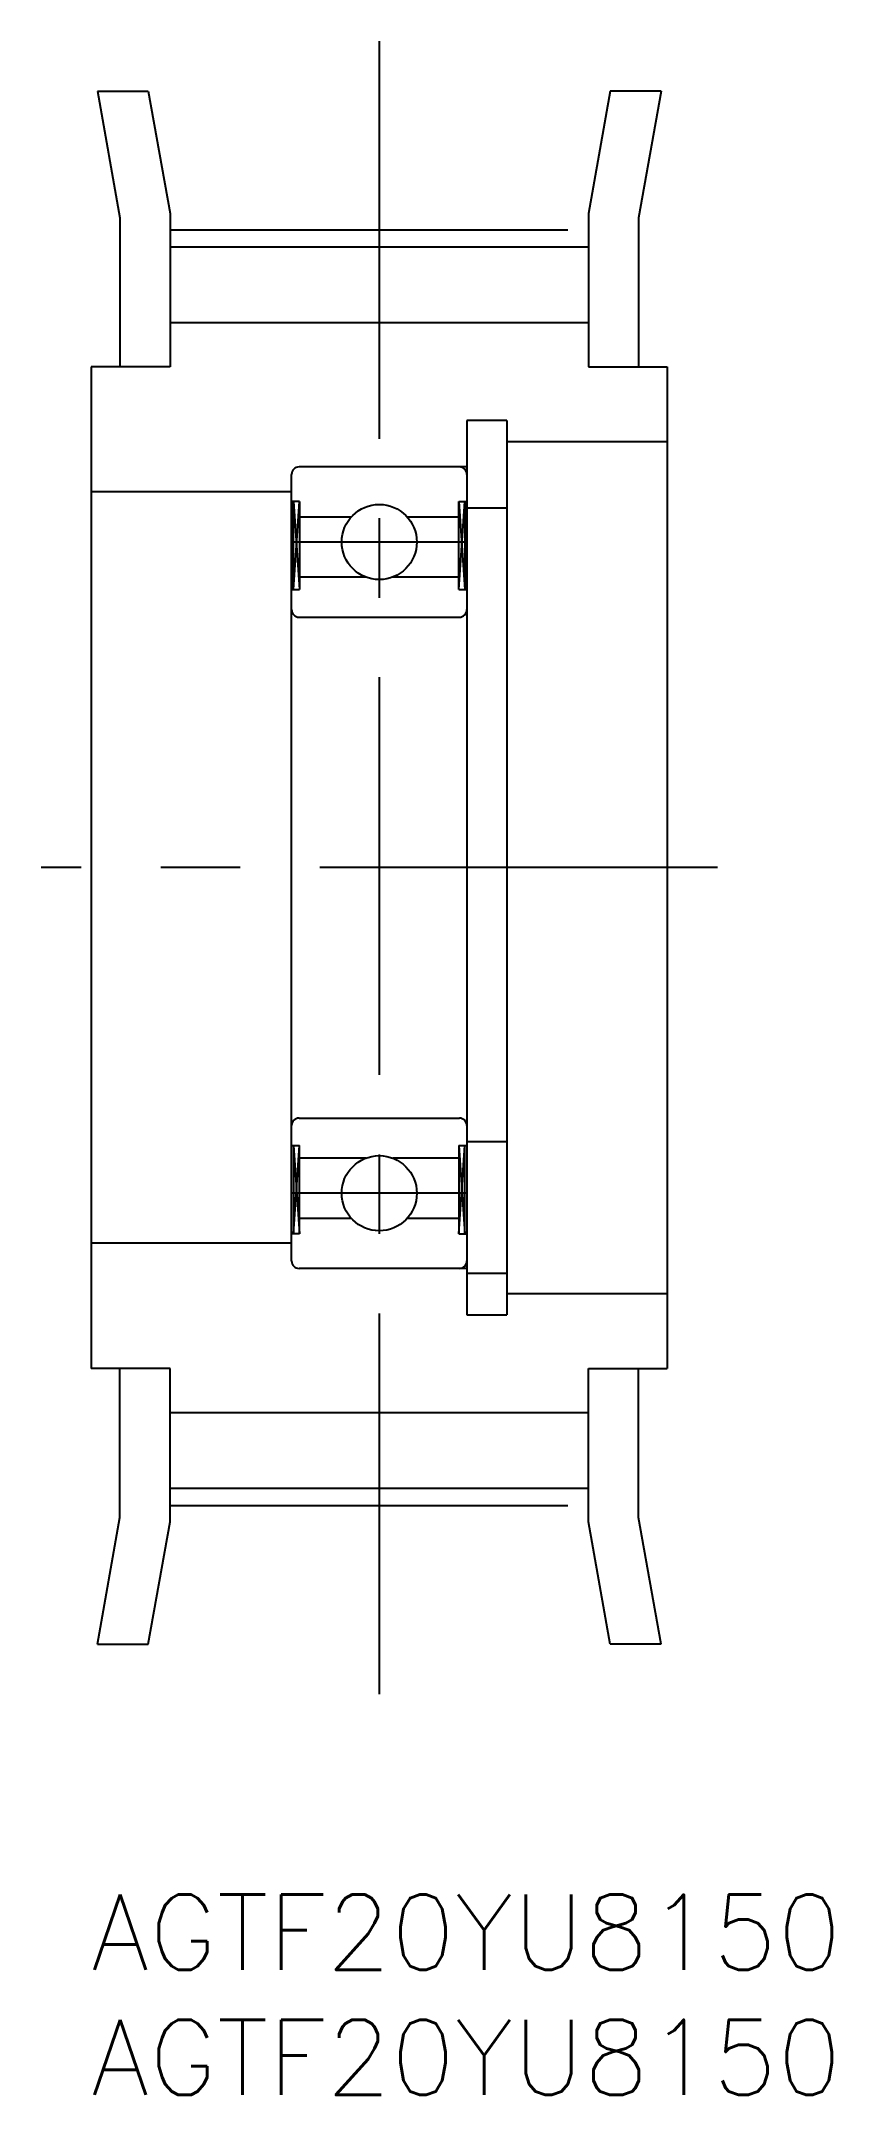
# Model space of a CAD drawing. Extents: x -2.2 to 29.3, y -8 to 74.
import ezdxf

# ---------------------------------------------------------------- set-up
doc = ezdxf.new("R2010")
doc.units = 0
doc.header["$LTSCALE"] = 0.5
doc.linetypes.add('CENTER', pattern=[50.8, 31.75, -6.35, 6.35, -6.35])
for name, color, linetype in [('MSM_CENTER', 1, 'CENTER'), ('MSM_CONTINUOUS', 7, 'CONTINUOUS'), ('MSM_NARROW', 5, 'CONTINUOUS'), ('MSM_PART_NUMBER', 7, 'CONTINUOUS')]:
    doc.layers.add(name, color=color, linetype=linetype)
doc.styles.get("Standard").update_dxf_attribs({"font": 'txt.shx', "height": 3, "bigfont": 'bigfont.shx'})

# ---------------------------------------------------------------- blocks, each defined once
blk = doc.blocks.new('*U3')
at = {"layer": 'MSM_PART_NUMBER'}
blk.add_text('AGTF20YU8150', height=3, dxfattribs=at).set_placement((-0.25, -3))
blk = doc.blocks.new('*U4')
at = {"layer": 'MSM_PART_NUMBER'}
blk.add_text('AGTF20YU8150', height=3, dxfattribs=at).set_placement((-0.25, -8))

msp = doc.modelspace()

# ---------------------------------------------------------------- linework, layer by layer
at = {"layer": 'MSM_CENTER'}
for p, q in [((11.25, 74), (11.25, 8)), ((2.9, 66.465), (19.6, 66.465)), ((14.75, 54), (7.75, 54)), ((24.75, 41), (-2.25, 41)), ((14.75, 28), (7.75, 28)), ((2.9, 15.535), (19.6, 15.535))]:
    msp.add_line(p, q, dxfattribs=at)
at = {"layer": 'MSM_CONTINUOUS'}
for p, q in [((0, 72), (0.9, 66.94)), ((0, 72), (2.03, 72)), ((2.03, 72), (2.9, 67.111)), ((20.469, 72), (19.6, 67.116)), ((22.5, 72), (20.469, 72)), ((22.5, 72), (21.6, 66.94)), ((0.9, 66.94), (0.9, 61)), ((2.9, 67.111), (2.9, 61)), ((19.6, 67.116), (19.6, 61)), ((21.6, 66.94), (21.6, 61)), ((2.9, 65.78), (19.6, 65.78)), ((2.9, 62.76), (19.6, 62.76)), ((-0.25, 61), (-0.25, 21)), ((2.9, 61), (-0.25, 61)), ((19.6, 61), (22.75, 61)), ((22.75, 61), (22.75, 21)), ((16.35, 58.85), (14.75, 58.85)), ((14.75, 58.85), (14.75, 23.15)), ((16.35, 58.85), (16.35, 23.15)), ((22.75, 58), (16.35, 58)), ((7.75, 25.3), (7.75, 56.7)), ((14.75, 57), (8.05, 57)), ((7.75, 56), (-0.25, 56)), ((8.072, 55.62), (7.75, 55.62)), ((7.831, 52.1), (7.831, 55.62)), ((8.072, 55.62), (8.072, 52.1)), ((8.072, 55), (10.132, 55)), ((12.368, 55), (14.428, 55)), ((14.428, 55.62), (14.75, 55.62)), ((14.428, 52.1), (14.428, 55.62)), ((14.669, 55.62), (14.669, 52.1)), ((16.35, 55.35), (14.75, 55.35)), ((10.711, 52.6), (8.072, 52.6)), ((14.428, 52.6), (11.789, 52.6)), ((7.75, 52.1), (8.072, 52.1)), ((14.428, 52.1), (14.75, 52.1)), ((8.05, 51), (14.45, 51)), ((8.05, 31), (14.45, 31)), ((7.75, 29.9), (8.072, 29.9)), ((7.831, 29.9), (7.831, 26.38)), ((8.072, 26.38), (8.072, 29.9)), ((14.428, 29.9), (14.428, 26.38)), ((14.428, 29.9), (14.75, 29.9)), ((14.669, 26.38), (14.669, 29.9)), ((16.35, 30.051), (14.75, 30.051)), ((10.711, 29.4), (8.072, 29.4)), ((14.428, 29.4), (11.789, 29.4)), ((8.072, 26.38), (7.75, 26.38)), ((8.072, 27), (10.132, 27)), ((12.368, 27), (14.428, 27)), ((14.428, 26.38), (14.75, 26.38)), ((7.75, 26), (-0.25, 26)), ((14.75, 25), (8.05, 25)), ((14.75, 24.809), (16.35, 24.809)), ((16.35, 24), (22.75, 24)), ((14.75, 23.15), (16.35, 23.15)), ((2.9, 21), (-0.25, 21)), ((0.9, 15.06), (0.9, 21)), ((2.9, 14.884), (2.9, 21)), ((19.6, 14.884), (19.6, 21)), ((19.6, 21), (22.75, 21)), ((21.6, 15.06), (21.6, 21)), ((2.9, 19.24), (19.6, 19.24)), ((2.9, 16.22), (19.6, 16.22)), ((0, 10), (0.9, 15.06)), ((2.031, 10), (2.9, 14.884)), ((20.469, 10), (19.6, 14.884)), ((22.5, 10), (21.6, 15.06)), ((0, 10), (2.031, 10)), ((22.5, 10), (20.469, 10))]:
    msp.add_line(p, q, dxfattribs=at)
for centre in [(11.25, 54), (11.25, 28)]:
    msp.add_circle(centre, 1.5, dxfattribs=at)
for centre, start, end in [((8.05, 56.7), 90, 180), ((14.45, 56.7), 0, 90), ((8.05, 51.3), 180, 270), ((14.45, 51.3), 270, 0), ((8.05, 30.7), 90, 180), ((14.45, 30.7), 0, 90), ((8.05, 25.3), 180, 270), ((14.45, 25.3), 270, 0)]:
    msp.add_arc(centre, 0.3, start, end, dxfattribs=at)
at = {"layer": 'MSM_NARROW'}
for p, q in [((7.831, 55.62), (8.072, 52.1)), ((7.831, 52.1), (8.072, 55.62)), ((14.428, 55.62), (14.669, 52.1)), ((14.428, 52.1), (14.669, 55.62)), ((7.831, 29.9), (8.072, 26.38)), ((7.831, 26.38), (8.072, 29.9)), ((14.428, 29.9), (14.669, 26.38)), ((14.428, 26.38), (14.669, 29.9))]:
    msp.add_line(p, q, dxfattribs=at)

# ---------------------------------------------------------------- block references
at = {"layer": 'MSM_CONTINUOUS'}
for name in ['*U3', '*U4']:
    msp.add_blockref(name, (0, 0), dxfattribs=at)

doc.saveas('drawing.dxf')
